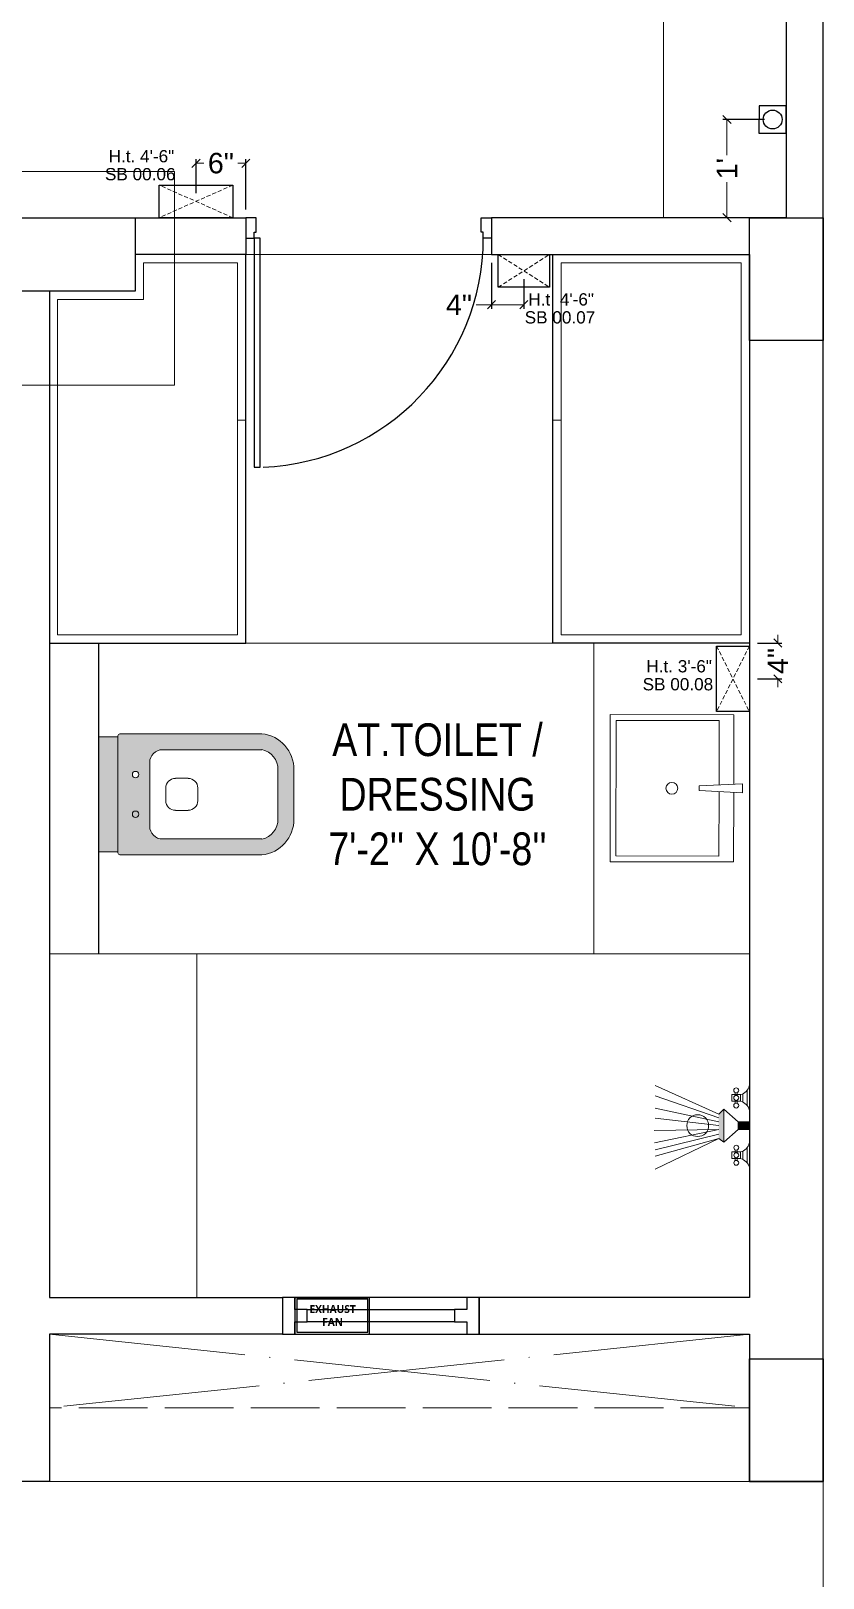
# Model space of a CAD drawing. Header units: millimetres. Extents: x 35877 to 3066687, y -650199 to -40525.
# Drawn here: x 150805.4 to 150902.2, y -178270.7 to -178081.5 of the extents above; entities that cross this region are included whole.
import ezdxf

# ---------------------------------------------------------------- set-up
doc = ezdxf.new("R2010")
doc.units = ezdxf.units.MM
doc.header["$MEASUREMENT"] = 0
doc.header["$PDMODE"] = 35
for name, pattern in [('ACAD_ISO02W100', [15, 12, -3]), ('ACAD_ISO04W100', [30, 24, -3, 0, -3]), ('DASHED', [0.75, 0.5, -0.25]), ('DASHED2', [0.375, 0.25, -0.125])]:
    doc.linetypes.add(name, pattern=pattern)
doc.layers.get('Defpoints').update_dxf_attribs({"color": 220})
doc.layers.add('AR DOOR', color=40, linetype='Continuous')
doc.layers.add('AR ELE-5', color=134, linetype='Continuous')
for name, color, linetype, lineweight in [('COLUMN', 1, 'Continuous', 30), ('dim05', 1, 'Continuous', 13), ('el', 7, 'Continuous', 20), ('ELEC-wires', 1, 'DASHED2', 13), ('Electrical', 84, 'Continuous', 30), ('FIRST FLOOR ( TEXT )', 7, 'Continuous', 9), ('FURNI', 25, 'Continuous', 5), ('FURNITURE', 32, 'Continuous', 9), ('GROUND FLOOR', 7, 'Continuous', 9), ('GROUND FLOOR  ( PLINE )', 251, 'Continuous', 30), ('UTILITY', 48, 'Continuous', 9), ('wall', 7, 'Continuous', 30), ('XX~SLAB ( BEAM )~ ( DIM )', 7, 'Continuous', 9), ('XX~STR BEAM', 5, 'ACAD_ISO02W100', 9)]:
    doc.layers.add(name, color=color, linetype=linetype, lineweight=lineweight)
doc.layers.add('XX~SLAB ( PLINE )', color=251, linetype='Continuous', plot=False)
doc.styles.add('Arial', font='arial.ttf')
doc.styles.add('KATHA', font='swissc.ttf')
doc.styles.get("Standard").update_dxf_attribs({"font": 'arial.ttf', "height": 6})
doc.dimstyles.new('ISO-25', dxfattribs={"dimtxt": 2.5, "dimasz": 1, "dimexe": 0.5, "dimexo": 1, "dimtad": 0, "dimdec": 1, "dimlunit": 4, "dimtxsty": 'Standard', "dimblk": 'OBLIQUE', "dimcen": 2.5, "dimclrd": 1, "dimclre": 1, "dimclrt": 5, "dimadec": 0, "dimazin": 0, "dimtfac": 1, "dimtdec": 1, "dimtmove": 0, "dimatfit": 3, "dimfxl": 1, "dimlwd": -1, "dimarcsym": 0})

# ---------------------------------------------------------------- blocks, each defined once
blk = doc.blocks.new('A$C3EC62B37')
at = {"layer": 'FURNITURE', "lineweight": 30, "ltscale": 0.25, "true_color": 0xffffff}
h = blk.add_hatch(color=7, dxfattribs=at)
h.dxf.hatch_style = 1
h.paths.add_polyline_path([(-12.22, 0), (-12.22, 2.35), (-26.26, 2.35), (-26.26, 0)])
h.paths.add_polyline_path([(-26.26, 2.35), (-12.22, 2.35, 0.414214), (-11.83, 2.74), (-11.83, 19.96, 0.388639), (-16.24, 23.87), (-22.38, 23.87, 0.379499), (-26.65, 19.96), (-26.65, 2.74, 0.414214)])
h.paths.add_polyline_path([(-15.35, 6.26), (-23.13, 6.26, -0.414214), (-24.7, 7.83), (-24.7, 19.96, -0.349567), (-22.37, 21.91), (-16.24, 21.91, -0.364948), (-13.78, 19.96), (-13.78, 7.83, -0.414214)], flags=16)
h.paths.add_polyline_path([(-18.46, 8.22), (-20.02, 8.22, -0.414214), (-21.2, 9.39), (-21.2, 10.96, -0.414214), (-20.02, 12.13), (-18.46, 12.13, -0.414214), (-17.28, 10.96), (-17.28, 9.39, -0.414214)], flags=0)
h.paths.add_polyline_path([(-22.06, 4.53, -1), (-21.27, 4.53, -1)], flags=16)
at = {"layer": 'FURNITURE', "color": 0, "linetype": 'ByBlock', "lineweight": -2}
for p, q in [((-22.24, 23.87), (-16.24, 23.87)), ((-22.24, 21.91), (-16.24, 21.91)), ((-26.65, 2.74), (-26.65, 19.96)), ((-24.7, 7.83), (-24.7, 19.96)), ((-13.78, 7.83), (-13.78, 19.96)), ((-11.83, 2.74), (-11.83, 19.96)), ((-20.02, 12.13), (-18.46, 12.13)), ((-21.2, 9.39), (-21.2, 10.96)), ((-17.28, 9.39), (-17.28, 10.96)), ((-20.02, 8.22), (-18.46, 8.22)), ((-23.13, 6.26), (-15.35, 6.26)), ((-26.26, 2.35), (-12.22, 2.35)), ((-26.26, 2.35), (-26.26, 0)), ((-12.22, 2.35), (-12.22, 0)), ((-26.26, 0), (-12.22, 0)), ((-26.26, 0), (-12.22, 0))]:
    blk.add_line(p, q, dxfattribs=at)
for centre in [(-21.66, 4.53), (-16.81, 4.53)]:
    blk.add_circle(centre, 0.391, dxfattribs=at)
for centre, radius, start, end in [((-22.31, 19.5), 4.37, 89.0873, 174.0395), ((-16.17, 19.5), 4.37, 5.9605, 90.9127), ((-22.31, 19.48), 2.44, 88.437, 168.6348), ((-16.17, 19.48), 2.44, 11.3652, 91.563), ((-20.02, 10.96), 1.17, 90, 180), ((-18.46, 10.96), 1.17, 0, 90), ((-23.13, 7.83), 1.57, 180, 270), ((-20.02, 9.39), 1.17, 180, 270), ((-18.46, 9.39), 1.17, 270, 0), ((-15.35, 7.83), 1.57, 270, 0), ((-26.26, 2.74), 0.391, 180, 270), ((-12.22, 2.74), 0.391, 270, 0)]:
    blk.add_arc(centre, radius, start, end, dxfattribs=at)
blk = doc.blocks.new('*U25')
for points in [[(-40, 0), (0, 0), (0, 30), (10, 30), (10, 100), (-40, 100)], [(1160, 0), (1120, 0), (1120, 30), (1110, 30), (1110, 100), (1160, 100)], [(0, 0), (0, -1120), (30, -1120), (30, 0)]]:
    blk.add_lwpolyline(points, close=True)
at = {"layer": 'AR ELE-5', "linetype": 'ByBlock', "ltscale": 15}
blk.add_arc((-1.6, 0.7), 1121.6, 272.37301, 359.96526, dxfattribs=at)
blk = doc.blocks.new('A$C07311617')
at = {"layer": 'UTILITY'}
h = blk.add_hatch(color=7, dxfattribs=at)
h.paths.add_polyline_path([(-3.13, 2.02), (-3.13, 0), (-3.74, 0), (-3.74, 0.46), (-3.74, 1.42)])
h.paths.add_polyline_path([(-3.13, 0), (-3.13, -0.46), (-3.13, -2.02), (-3.74, -1.59), (-3.74, -0.46), (-3.74, 0)])
h = blk.add_hatch(color=7, dxfattribs=at)
h.paths.add_polyline_path([(0, 0.46), (0, 0), (-1.35, 0), (-1.35, 0.46)])
h.paths.add_polyline_path([(0, 0), (0, -0.46), (-1.35, -0.46), (-1.35, 0)])
at = {"layer": 'UTILITY', "color": 7}
for p, q in [((-3.74, 1.42), (-11.52, 4.9)), ((-1.74, 3.79), (-1.74, 4.05)), ((-1.47, 3.79), (-1.47, 4.05)), ((-0.8, 3.9), (-0.8, 2.88)), ((-0.27, 2.44), (-0.27, 4.33)), ((-3.74, 0.94), (-11.52, 3.66)), ((-3.74, 0.46), (-11.52, 2.15)), ((-3.13, 2.02), (-3.74, 1.42)), ((-3.13, -0.46), (-3.13, 2.02)), ((-1.35, 0.46), (-3.13, 2.02)), ((-1.74, 2.99), (-1.74, 2.72)), ((-1.47, 2.99), (-1.47, 2.72)), ((-3.74, 0), (-11.52, 0.93)), ((-3.13, 0.46), (-3.13, 1.42)), ((-1.35, -0.46), (-1.35, 0.46)), ((-1.35, 0.46), (0, 0.46)), ((0, -0.46), (0, 0.46)), ((-3.74, -0.46), (-11.62, -0.61)), ((-3.74, -0.46), (-11.57, -2.09)), ((-3.74, -1.03), (-11.52, -2.96)), ((-3.74, -1.59), (-11.52, -5.3)), ((-3.74, -1.59), (-11.52, -3.73)), ((-3.74, -1.59), (-3.13, -2.02)), ((-3.13, -0.46), (-3.13, -2.02)), ((-1.35, -0.46), (-3.13, -2.02)), ((-1.35, -0.46), (0, -0.46)), ((-1.74, -3.22), (-1.74, -2.95)), ((-1.47, -3.22), (-1.47, -2.95)), ((-0.8, -4.13), (-0.8, -3.11)), ((-0.27, -2.68), (-0.27, -4.56)), ((-1.74, -4.02), (-1.74, -4.29)), ((-1.47, -4.02), (-1.47, -4.29))]:
    blk.add_line(p, q, dxfattribs=at)
for points in [[(-1.07, 2.99), (-2.14, 2.99), (-2.14, 3.79), (-1.07, 3.79)], [(-1.07, -3.22), (-2.14, -3.22), (-2.14, -4.02), (-1.07, -4.02)]]:
    blk.add_lwpolyline(points, close=True, dxfattribs=at)
for points in [[(-1.35, 0.46), (-3.13, 2.02)], [(-3.13, -2.02), (-1.35, -0.46)]]:
    blk.add_lwpolyline(points, dxfattribs=at)
for centre, radius in [((-1.6, 4.32), 0.298), ((-1.6, 3.39), 0.298), ((-1.6, 2.45), 0.298), ((-6.31, 0), 1.33), ((-1.6, -2.69), 0.298), ((-1.6, -3.62), 0.298), ((-1.6, -4.55), 0.298)]:
    blk.add_circle(centre, radius, dxfattribs=at)
for centre, start, end in [((-1.47, 5.26), 285.2551, 344.7449), ((-1.47, 1.52), 15.2551, 74.7449), ((-1.47, -1.75), 285.2551, 344.7449), ((-1.47, -5.49), 15.2551, 74.7449)]:
    blk.add_arc(centre, 1.52, start, end, dxfattribs=at)
blk = doc.blocks.new('6616')
at = {"color": 242, "linetype": 'DASHED', "true_color": 0xcd2027}
for p, q in [((386784.79, -36915.77), (386775.78, -36911.78)), ((386784.79, -36911.78), (386775.78, -36915.77))]:
    blk.add_line(p, q, dxfattribs=at)
at = {"layer": 'ELEC-wires', "color": 5, "linetype": 'ByBlock', "lineweight": 30, "ltscale": 4}
blk.add_lwpolyline([(386775.78, -36911.78), (386784.79, -36911.78), (386784.79, -36915.77), (386775.78, -36915.77)], close=True, dxfattribs=at)
blk = doc.blocks.new('_Oblique')
at = {"layer": 'wall', "color": 0, "lineweight": -2}
blk.add_line((-0.5, -0.5), (0.5, 0.5), dxfattribs=at)
blk = doc.blocks.new('*D504')
at = {"layer": 'Defpoints', "color": 0, "lineweight": 0, "transparency": 16777216}
for p in [(150893.17, -178156.35), (150893.17, -178160.73), (150896.64, -178160.73)]:
    blk.add_point(p, dxfattribs=at)
at = {"layer": 'dim05', "color": 1, "linetype": 'Continuous', "transparency": 16777216}
for p, q in [((150896.64, -178156.35), (150896.64, -178155.35)), ((150896.64, -178156.35), (150896.64, -178156.43)), ((150896.64, -178160.73), (150896.64, -178160.65)), ((150896.64, -178160.73), (150896.64, -178161.73))]:
    blk.add_line(p, q, dxfattribs=at)
at = {"layer": 'dim05', "color": 1, "linetype": 'Continuous', "lineweight": -2, "transparency": 16777216}
for p, q in [((150894.17, -178156.35), (150897.14, -178156.35)), ((150894.17, -178160.73), (150897.14, -178160.73))]:
    blk.add_line(p, q, dxfattribs=at)
at = {"layer": 'dim05', "color": 1, "transparency": 16777216}
for p, rotation in [((150896.64, -178156.35), 270), ((150896.64, -178160.73), 90)]:
    blk.add_blockref('_Oblique', p, dxfattribs=dict(at, rotation=rotation))
at = {"layer": 'dim05', "color": 5, "lineweight": 25, "transparency": 16777216, "insert": (150896.64, -178158.54), "char_height": 2.5, "attachment_point": 5, "rotation": 90, "style": 'Arial'}
blk.add_mtext('4"', dxfattribs=at)
blk = doc.blocks.new('*D523')
at = {"layer": 'Defpoints', "color": 0, "lineweight": 0, "transparency": 16777216}
for p in [(150861.67, -178108.85), (150865.62, -178110.85), (150865.62, -178114.99)]:
    blk.add_point(p, dxfattribs=at)
at = {"layer": 'dim05', "color": 1, "linetype": 'Continuous', "lineweight": -2, "transparency": 16777216}
for p, q in [((150861.67, -178109.85), (150861.67, -178115.49)), ((150865.62, -178111.85), (150865.62, -178115.49))]:
    blk.add_line(p, q, dxfattribs=at)
at = {"layer": 'dim05', "color": 1, "linetype": 'Continuous', "transparency": 16777216}
for p, q in [((150861.67, -178114.99), (150859.81, -178114.99)), ((150865.62, -178114.99), (150861.67, -178114.99))]:
    blk.add_line(p, q, dxfattribs=at)
at = {"layer": 'dim05', "color": 1, "transparency": 16777216, "rotation": 180}
blk.add_blockref('_Oblique', (150861.67, -178114.99), dxfattribs=at)
at = {"layer": 'dim05', "color": 1, "transparency": 16777216}
blk.add_blockref('_Oblique', (150865.62, -178114.99), dxfattribs=at)
at = {"layer": 'dim05', "color": 5, "lineweight": 25, "transparency": 16777216, "insert": (150857.7, -178114.99), "char_height": 2.5, "attachment_point": 5, "style": 'Arial'}
blk.add_mtext('4"', dxfattribs=at)
blk = doc.blocks.new('A$C1B9B2090')
at = {"layer": 'Electrical', "ltscale": 10}
blk.add_line((0, 4.97), (10.08, 4.97), dxfattribs=at)
at = {"layer": 'Electrical', "ltscale": 2}
for points in [[(0, 0), (10.08, 0), (10.08, 4.97), (0, 4.97)], [(0.25, 0.25), (9.83, 0.25), (9.83, 4.72), (0.25, 4.72)]]:
    blk.add_lwpolyline(points, close=True, dxfattribs=at)
at = {"layer": 'Electrical', "ltscale": 2, "insert": (1.5, 3.92), "char_height": 1.05, "width": 7.1646, "attachment_point": 1}
blk.add_mtext('\\pxqc;{\\fMalgun Gothic|b1|i0|c0|p34;\\W5.565;\\C0;\\W1;EXHAUST \\P\\W7.7995;\\W1;FAN}', dxfattribs=at)
blk = doc.blocks.new('*D550')
at = {"layer": 'Defpoints', "color": 0, "lineweight": 0, "transparency": 16777216}
for p in [(150831.67, -178097.69), (150825.58, -178102.36), (150831.67, -178104.35)]:
    blk.add_point(p, dxfattribs=at)
at = {"layer": 'dim05', "color": 1, "linetype": 'Continuous', "lineweight": -2, "transparency": 16777216}
for p, q in [((150825.58, -178101.36), (150825.58, -178097.19)), ((150831.67, -178103.35), (150831.67, -178097.19))]:
    blk.add_line(p, q, dxfattribs=at)
at = {"layer": 'dim05', "color": 1, "linetype": 'Continuous', "transparency": 16777216}
for p, q in [((150825.58, -178097.69), (150826.55, -178097.69)), ((150831.67, -178097.69), (150830.69, -178097.69))]:
    blk.add_line(p, q, dxfattribs=at)
at = {"layer": 'dim05', "color": 1, "transparency": 16777216, "rotation": 180}
blk.add_blockref('_Oblique', (150825.58, -178097.69), dxfattribs=at)
at = {"layer": 'dim05', "color": 1, "transparency": 16777216}
blk.add_blockref('_Oblique', (150831.67, -178097.69), dxfattribs=at)
at = {"layer": 'dim05', "color": 5, "lineweight": 25, "transparency": 16777216, "insert": (150828.62, -178097.69), "char_height": 2.5, "attachment_point": 5, "style": 'Arial'}
blk.add_mtext('6"', dxfattribs=at)
blk = doc.blocks.new('*D551')
at = {"layer": 'Defpoints', "color": 0, "lineweight": 0, "transparency": 16777216}
for p in [(150896.01, -178092.34), (150890.43, -178104.35), (150896.01, -178104.35)]:
    blk.add_point(p, dxfattribs=at)
at = {"layer": 'dim05', "color": 1, "linetype": 'Continuous', "lineweight": -2, "transparency": 16777216}
for p, q in [((150895.01, -178092.34), (150889.93, -178092.34)), ((150895.01, -178104.35), (150889.93, -178104.35))]:
    blk.add_line(p, q, dxfattribs=at)
at = {"layer": 'dim05', "color": 1, "linetype": 'Continuous', "transparency": 16777216}
for p, q in [((150890.43, -178092.34), (150890.43, -178096.69)), ((150890.43, -178104.35), (150890.43, -178100))]:
    blk.add_line(p, q, dxfattribs=at)
at = {"layer": 'dim05', "color": 1, "transparency": 16777216}
for p, rotation in [((150890.43, -178092.34), 90), ((150890.43, -178104.35), 270)]:
    blk.add_blockref('_Oblique', p, dxfattribs=dict(at, rotation=rotation))
at = {"layer": 'dim05', "color": 5, "lineweight": 25, "transparency": 16777216, "insert": (150890.43, -178098.35), "char_height": 2.5, "attachment_point": 5, "rotation": 90, "style": 'Arial'}
blk.add_mtext("1'", dxfattribs=at)

msp = doc.modelspace()

# ---------------------------------------------------------------- linework, layer by layer
at = {"layer": 'COLUMN', "transparency": 33554687}
for points in [[(150818.167, -178104.349), (150818.167, -178113.349), (150803.167, -178113.349), (150803.167, -178104.349)], [(150893.167, -178104.349), (150902.167, -178104.349), (150902.167, -178119.349), (150893.167, -178119.349)], [(150893.167, -178243.849), (150902.167, -178243.849), (150902.167, -178258.849), (150893.167, -178258.849)]]:
    msp.add_lwpolyline(points, close=True, dxfattribs=at)
at = {"layer": 'FURNI', "lineweight": 0, "transparency": 33554687}
msp.add_lwpolyline([(150710.569, -178098.711), (150822.938, -178098.711), (150822.938, -178124.837), (150710.569, -178124.837)], close=True, dxfattribs=at)
at = {"layer": 'FURNITURE', "transparency": 33554687}
for p, q in [((150830.667, -178129.099), (150831.667, -178129.099)), ((150870.167, -178129.099), (150869.167, -178129.099)), ((150874.167, -178194.349), (150874.167, -178156.349))]:
    msp.add_line(p, q, dxfattribs=at)
for points in [[(150897.667, -178080.34), (150882.667, -178080.34), (150882.667, -178104.349), (150897.667, -178104.349)], [(150892.167, -178109.849), (150892.167, -178155.349), (150870.167, -178155.349), (150870.167, -178109.849)], [(150887.049, -178173.819), (150887.048, -178174.391), (150892.345, -178174.649), (150892.346, -178173.569)], [(150807.667, -178194.349), (150825.667, -178194.349), (150825.667, -178236.349), (150807.667, -178236.349)]]:
    msp.add_lwpolyline(points, close=True, dxfattribs=at)
at = {"layer": 'FURNITURE', "lineweight": 30, "transparency": 33554687}
msp.add_lwpolyline([(150807.667, -178113.349), (150807.667, -178156.349), (150831.667, -178156.349), (150831.667, -178108.849), (150818.167, -178108.849)], dxfattribs=at)
at = {"layer": 'FURNITURE', "transparency": 33554687}
for points in [[(150819.167, -178109.849), (150819.167, -178114.349), (150808.667, -178114.349)], [(150808.667, -178114.349), (150808.667, -178155.349), (150830.667, -178155.349), (150830.667, -178109.849), (150819.167, -178109.849)], [(150891.265, -178174.596), (150891.25, -178183.107), (150876.157, -178183.099), (150876.177, -178165.099), (150891.271, -178165.107), (150891.266, -178173.62)], [(150889.465, -178174.509), (150889.451, -178182.386), (150876.877, -178182.379), (150876.897, -178165.819), (150889.47, -178165.826), (150889.465, -178173.705)]]:
    msp.add_lwpolyline(points, dxfattribs=at)
at = {"layer": 'FURNITURE', "lineweight": 30, "transparency": 33554687}
msp.add_lwpolyline([(150869.167, -178108.849), (150893.167, -178108.849), (150893.167, -178156.349), (150869.167, -178156.349)], close=True, dxfattribs=at)
at = {"layer": 'FURNITURE', "transparency": 33554687}
msp.add_circle((150883.703, -178174.103), 0.72, dxfattribs=at)
at = {"layer": 'GROUND FLOOR', "transparency": 33554687}
for p, q in [((150902.167, -177875.3), (150902.167, -178396.232)), ((150831.667, -178104.349), (150803.167, -178104.349)), ((150831.667, -178104.349), (150831.667, -178108.849)), ((150893.167, -178104.349), (150861.671, -178104.347)), ((150861.671, -178104.347), (150861.671, -178108.847)), ((150893.167, -178108.849), (150818.167, -178108.849)), ((150893.167, -178108.849), (150893.167, -178236.349)), ((150807.667, -178113.349), (150807.667, -178236.349)), ((150807.667, -178156.349), (150893.167, -178156.349)), ((150807.667, -178194.349), (150893.167, -178194.349)), ((150839.167, -178236.349), (150893.167, -178236.349)), ((150860.167, -178236.349), (150860.167, -178240.849)), ((150807.667, -178240.849), (150807.667, -178258.849)), ((150839.167, -178240.849), (150893.167, -178240.849)), ((150893.167, -178240.849), (150893.167, -178258.849)), ((150902.167, -178258.849), (150501.667, -178258.849))]:
    msp.add_line(p, q, dxfattribs=at)
at = {"layer": 'GROUND FLOOR', "color": 1, "linetype": 'ACAD_ISO04W100', "transparency": 33554687}
for p, q in [((150807.667, -178240.849), (150893.167, -178249.849)), ((150893.167, -178240.849), (150807.667, -178249.849))]:
    msp.add_line(p, q, dxfattribs=at)
at = {"layer": 'GROUND FLOOR', "linetype": 'ACAD_ISO02W100', "ltscale": 0.7, "transparency": 33554687}
msp.add_line((150893.167, -178249.849), (150807.667, -178249.849), dxfattribs=at)
at = {"layer": 'GROUND FLOOR  ( PLINE )', "transparency": 33554687}
msp.add_lwpolyline([(150902.167, -177966.349), (150857.167, -177966.349), (150857.167, -177975.349), (150897.667, -177975.349), (150897.667, -178104.349), (150861.671, -178104.347), (150861.671, -178108.847), (150893.167, -178108.849), (150893.167, -178236.349), (150860.167, -178236.349), (150860.167, -178240.849), (150893.167, -178240.849), (150893.167, -178258.849), (150902.167, -178258.849)], close=True, dxfattribs=at)
for points in [[(150807.667, -178236.349), (150836.162, -178236.349), (150836.162, -178240.849), (150807.667, -178240.849), (150807.667, -178258.849), (150803.167, -178258.849), (150803.167, -178104.349), (150831.667, -178104.349), (150831.667, -178108.849), (150818.167, -178108.849)], [(150807.667, -178113.349), (150807.667, -178236.349)], [(150813.667, -178156.349), (150813.667, -178194.349)]]:
    msp.add_lwpolyline(points, dxfattribs=at)
at = {"layer": 'XX~SLAB ( BEAM )~ ( DIM )', "color": 242, "linetype": 'DASHED', "true_color": 0xcd2027, "transparency": 33554687}
for p, q in [((150862.488, -178108.847), (150868.75, -178112.847)), ((150862.488, -178112.847), (150868.75, -178108.849)), ((150893.167, -178156.728), (150889.167, -178164.728)), ((150889.167, -178156.728), (150893.167, -178164.728))]:
    msp.add_line(p, q, dxfattribs=at)
at = {"layer": 'XX~SLAB ( BEAM )~ ( DIM )', "color": 6, "lineweight": 30, "transparency": 33554687}
msp.add_lwpolyline([(150894.34, -178093.999), (150897.658, -178093.999), (150897.675, -178090.689), (150894.357, -178090.689)], close=True, dxfattribs=at)
at = {"layer": 'XX~SLAB ( BEAM )~ ( DIM )', "transparency": 33554687}
msp.add_lwpolyline([(150831.667, -178108.849), (150869.167, -178108.849), (150869.167, -178156.349), (150831.667, -178156.349)], close=True, dxfattribs=at)
at = {"layer": 'XX~SLAB ( BEAM )~ ( DIM )', "color": 6, "lineweight": 30, "transparency": 33554687}
msp.add_circle((150896.012, -178092.344), 1.155, dxfattribs=at)
at = {"layer": 'XX~SLAB ( PLINE )', "transparency": 33554687}
msp.add_lwpolyline([(150860.162, -178236.349), (150858.662, -178236.349), (150858.662, -178237.849), (150857.162, -178237.849), (150857.162, -178239.349), (150839.162, -178239.349), (150839.162, -178237.849), (150837.662, -178237.849), (150837.662, -178236.349), (150836.162, -178236.349), (150836.162, -178240.849), (150837.662, -178240.849), (150837.662, -178239.349), (150839.162, -178239.349), (150839.162, -178237.849), (150857.162, -178237.849), (150857.162, -178239.349), (150858.662, -178239.349), (150858.662, -178240.849), (150860.162, -178240.849), (150860.162, -178236.349), (150836.162, -178236.349), (150836.162, -178240.849), (150860.162, -178240.849)], close=True, dxfattribs=at)
at = {"layer": 'XX~STR BEAM', "lineweight": 30, "transparency": 33554687}
for points in [[(150862.488, -178112.847), (150862.488, -178108.847), (150868.75, -178108.847), (150868.75, -178112.847)], [(150889.167, -178156.728), (150893.167, -178156.728), (150893.167, -178164.728), (150889.167, -178164.728)]]:
    msp.add_lwpolyline(points, close=True, dxfattribs=at)

# ---------------------------------------------------------------- block references
at = {"transparency": 33554687, "xscale": 0.9052782660299882, "yscale": 0.9052782660299882, "zscale": 0.9052782660299882}
msp.add_blockref('A$C1B9B2090', (150837.662, -178240.848), dxfattribs=at)
at = {"layer": 'AR DOOR', "linetype": 'ByBlock', "lineweight": -2, "transparency": 33554687, "extrusion": (0, 0, -1), "xscale": -0.02500332000264408, "yscale": 0.02500332000264408, "zscale": -0.02500332000264408}
msp.add_blockref('*U25', (-150832.667, -178106.848), dxfattribs=at)
at = {"layer": 'el', "color": 1, "transparency": 33554687}
msp.add_blockref('6616', (-235954.709, -141188.578), dxfattribs=at)
at = {"layer": 'FURNITURE', "transparency": 33554687, "rotation": 270.0000000028459}
msp.add_blockref('A$C3EC62B37', (150813.667, -178194.087), dxfattribs=at)
at = {"layer": 'FURNITURE', "lineweight": 18, "transparency": 33554687, "rotation": 0.03312803684924393}
msp.add_blockref('A$C07311617', (150893.167, -178215.349), dxfattribs=at)

# ---------------------------------------------------------------- texts
at = {"layer": 'Electrical', "color": 240, "true_color": 0xed1f24, "transparency": 33554687}
for s, p in [('H.t. 4\'-6"', (150814.907, -178097.577)), ('H.t. 4\'-6"', (150866.176, -178115.084)), ('H.t. 3\'-6"', (150880.584, -178159.937))]:
    msp.add_text(s, height=1.5, dxfattribs=at).set_placement(p)
at = {"layer": 'Electrical', "color": 5, "transparency": 33554687}
for s, p in [('SB 00.06', (150814.456, -178099.774)), ('SB 00.07', (150865.725, -178117.281)), ('SB 00.08', (150880.133, -178162.135))]:
    msp.add_text(s, height=1.5, dxfattribs=at).set_placement(p)
at = {"layer": 'FIRST FLOOR ( TEXT )', "transparency": 33554687, "insert": (150855.074, -178174.865), "char_height": 4, "attachment_point": 5, "style": 'KATHA'}
msp.add_mtext("AT.TOILET /\\PDRESSING\\P7'-2'' X 10'-8''", dxfattribs=at)

# ---------------------------------------------------------------- dimensions: what is measured, and where the dimension line sits
at = {"layer": 'dim05', "color": 27, "lineweight": 25, "true_color": 0x7d5120, "transparency": 33554687}
for base, p1, p2, override, picture, middle in [((150890.427, -178104.349), (150896.012, -178092.344), (150896.012, -178104.349), {"dimtxsty": 'Arial'}, '*D551', (150890.427, -178098.346)), ((150896.642, -178160.728), (150893.167, -178156.349), (150893.167, -178160.728), {"dimdec": 0, "dimtxsty": 'Arial'}, '*D504', (150896.642, -178158.538))]:
    dim = msp.add_linear_dim(base=base, p1=p1, p2=p2, angle=90, dimstyle='ISO-25', override=override, dxfattribs=at)
    dim.commit()
    dim.dimension.update_dxf_attribs({"geometry": picture, "text_midpoint": middle})
dim = msp.add_linear_dim(base=(150831.667, -178097.693), p1=(150825.579, -178102.355), p2=(150831.667, -178104.347), dimstyle='ISO-25', override={"dimdec": 0, "dimtxsty": 'Arial'}, dxfattribs=at)
dim.commit()
dim.dimension.update_dxf_attribs({"geometry": '*D550', "text_midpoint": (150828.623, -178097.693)})
dim = msp.add_linear_dim(base=(150865.619, -178114.985), p1=(150861.671, -178108.849), p2=(150865.619, -178110.848), dimstyle='ISO-25', override={"dimtxsty": 'Arial'}, dxfattribs=at)
dim.commit()
dim.dimension.update_dxf_attribs({"geometry": '*D523', "text_midpoint": (150857.698, -178114.985), "dimtype": 160})

doc.saveas('drawing.dxf')
